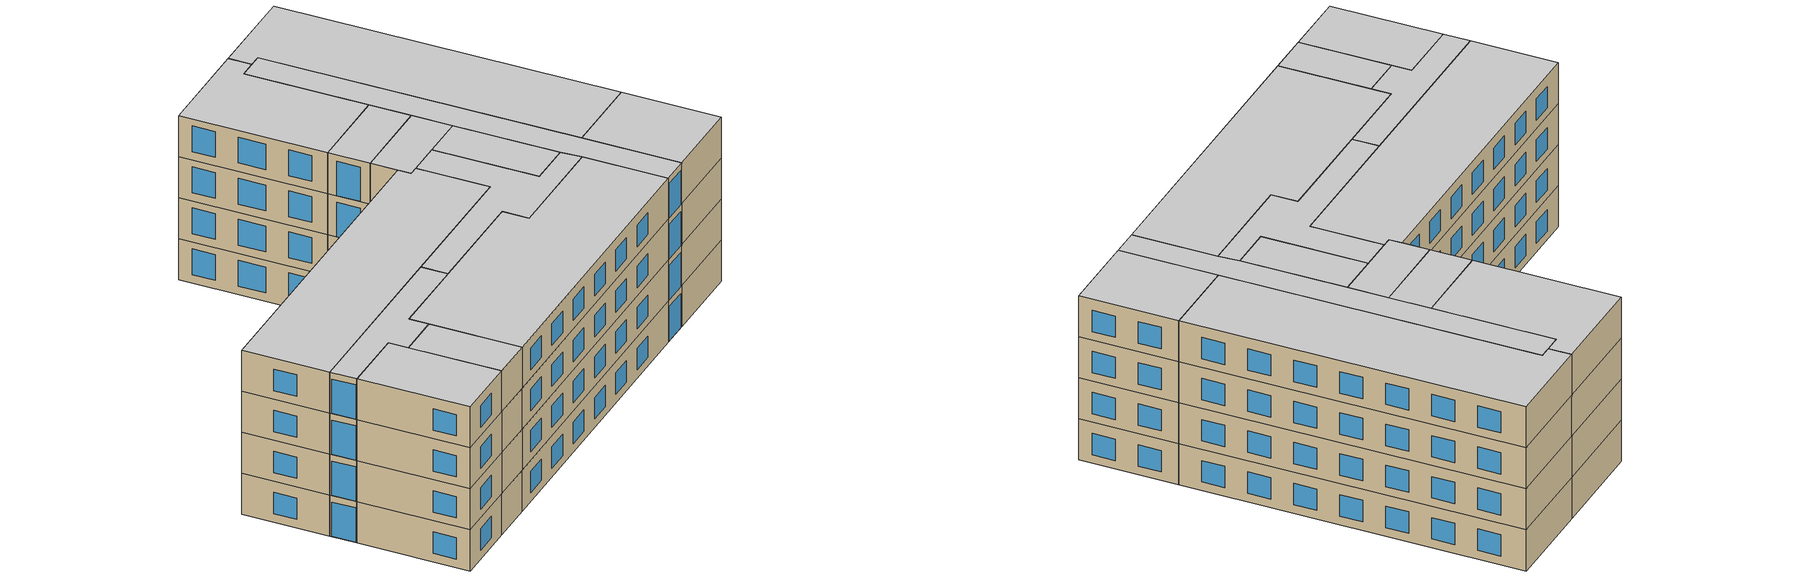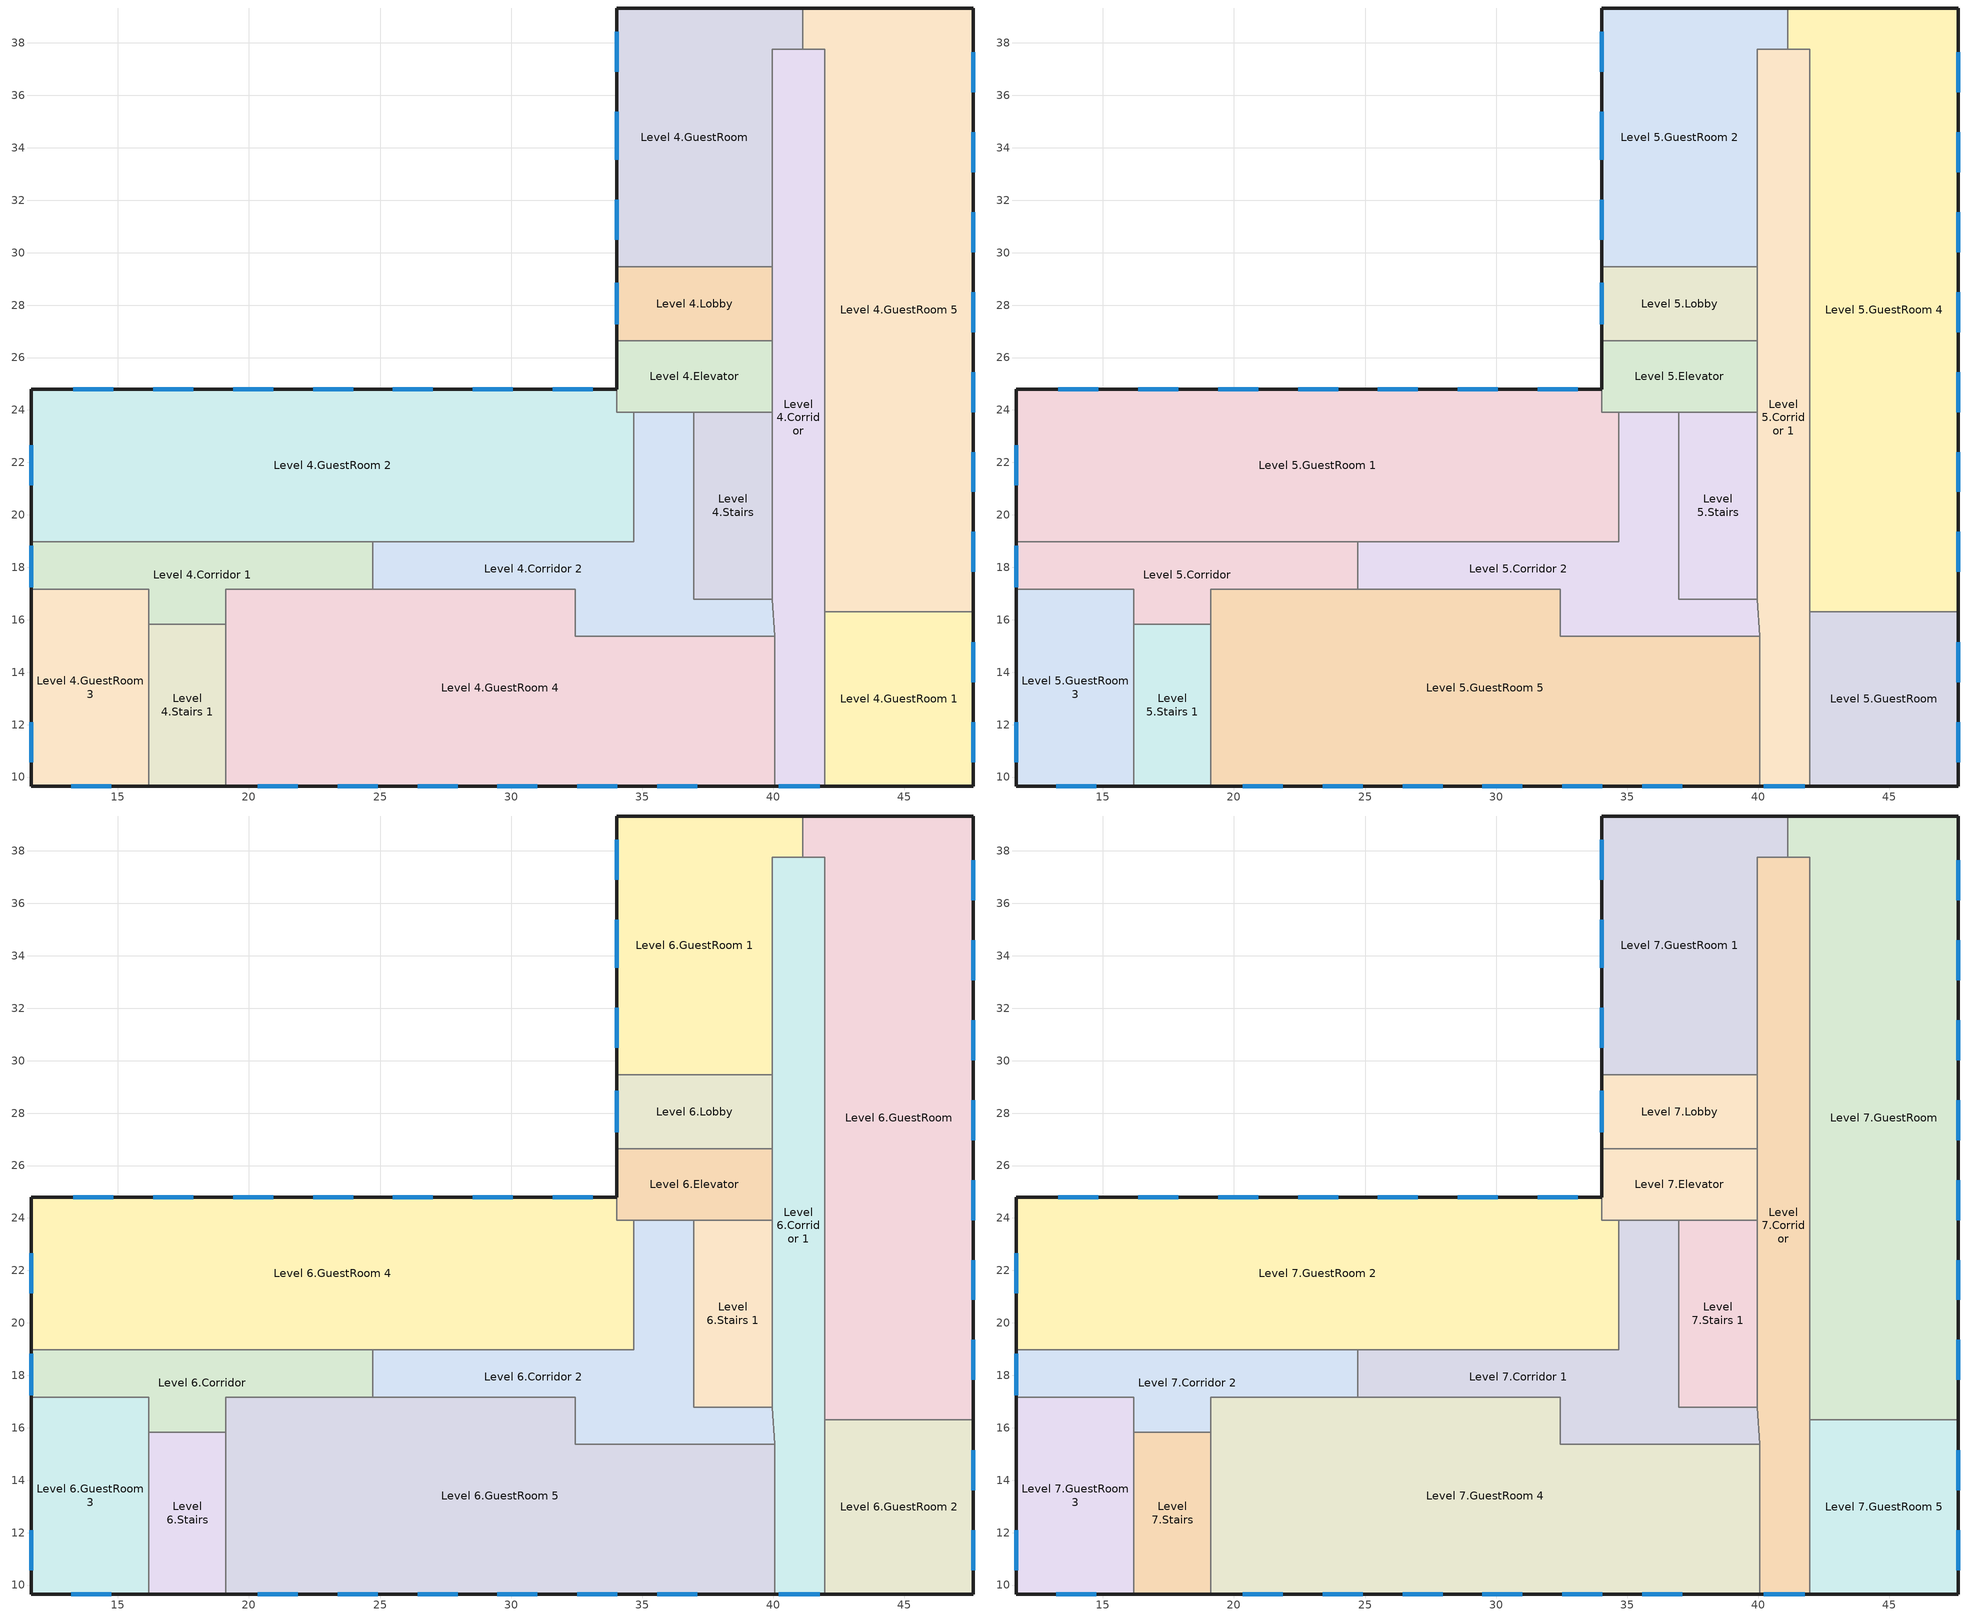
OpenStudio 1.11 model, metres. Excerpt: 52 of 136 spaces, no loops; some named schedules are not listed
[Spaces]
Level 4.Stairs
 floor to Level 3.Stairs 1: 39.95,23.92 39.95,16.79 36.96,16.79 36.96,23.92 z18.06
 wall to Level 4.Corridor 2: 36.96,23.92 36.96,16.79 39.95,16.79 z18.06:20.98
 wall to Level 4.Elevator: 39.95,23.92 36.96,23.92 z18.06:20.98
 wall to Level 4.Corridor: 39.95,16.79 39.95,23.92 z18.06:20.98
Level 4.GuestRoom 5
 floor to Level 3.GuestRoom: 47.62,39.33 47.62,16.3 41.96,16.3 41.96,37.77 41.12,37.77 41.12,39.33 z18.06
 wall outside: 47.62,16.3 47.62,39.33 41.12,39.33 z18.06:20.98
 wall to Level 4.GuestRoom 1: 41.96,16.3 47.62,16.3 z18.06:20.98
 wall to Level 4.Corridor: 41.12,37.77 41.96,37.77 41.96,16.3 z18.06:20.98
 wall to Level 4.GuestRoom: 41.12,39.33 41.12,37.77 z18.06:20.98
 window: 47.62,23.92 47.62,25.45 / 47.62,17.83 47.62,19.35 / 47.62,30.02 47.62,31.54 / 47.62,20.87 47.62,22.4 / 47.62,26.97 47.62,28.49 / 47.62,36.11 47.62,37.64 / 47.62,33.07 47.62,34.59 z18.67:20.19
Level 4.Corridor 1
 floor to Level 3.Corridor: 24.72,18.97 24.72,17.16 19.12,17.16 19.12,15.83 16.19,15.83 16.19,17.16 11.7,17.16 11.7,18.97 z18.06
 wall outside: 11.7,18.97 11.7,17.16 z18.06:20.98
 wall to Level 4.GuestRoom 2: 24.72,18.97 11.7,18.97 z18.06:20.98
 wall to Level 4.Corridor 2: 24.72,17.16 24.72,18.97 z18.06:20.98
 wall to Level 4.GuestRoom 4: 19.12,15.83 19.12,17.16 24.72,17.16 z18.06:20.98
 wall to Level 4.Stairs 1: 16.19,15.83 19.12,15.83 z18.06:20.98
 wall to Level 4.GuestRoom 3: 11.7,17.16 16.19,17.16 16.19,15.83 z18.06:20.98
 window: 11.7,18.82 11.7,17.24 z18.08:20.52
Level 4.Corridor 2
 floor to Level 3.Corridor 2: 36.96,23.92 36.96,16.79 39.95,16.79 40.05,15.37 32.44,15.37 32.44,17.16 24.72,17.16 24.72,18.97 34.67,18.97 34.67,23.92 z18.06
 wall to Level 4.Corridor: 40.05,15.37 39.95,16.79 z18.06:20.98
 wall to Level 4.GuestRoom 4: 24.72,17.16 32.44,17.16 32.44,15.37 40.05,15.37 z18.06:20.98
 wall to Level 4.GuestRoom 2: 34.67,23.92 34.67,18.97 24.72,18.97 z18.06:20.98
 wall to Level 4.Elevator: 36.96,23.92 34.67,23.92 z18.06:20.98
Level 4.GuestRoom 4
 floor to Level 3.GuestRoom 4: 32.44,17.16 32.44,15.37 40.05,15.37 40.05,9.66 19.12,9.66 19.12,17.16 z18.06
 wall outside: 19.12,9.66 40.05,9.66 z18.06:20.98
 wall to Level 4.Stairs 1: 19.12,15.83 19.12,9.66 z18.06:20.98
 wall to Level 4.Corridor: 40.05,9.66 40.05,15.37 z18.06:20.98
 window: 29.48,9.66 31,9.66 / 32.53,9.66 34.05,9.66 / 26.43,9.66 27.96,9.66 / 23.38,9.66 24.91,9.66 / 35.58,9.66 37.1,9.66 / 20.34,9.66 21.86,9.66 z18.67:20.19
Level 4.Corridor
 floor to Level 3.Corridor 1: 41.96,37.77 41.96,9.66 40.05,9.66 40.05,15.37 39.95,16.79 39.95,37.77 z18.06
 wall outside: 40.05,9.66 41.96,9.66 z18.06:20.98
 wall to Level 4.Elevator: 39.95,26.64 39.95,23.92 z18.06:20.98
 wall to Level 4.Lobby: 39.95,29.46 39.95,26.64 z18.06:20.98
 wall to Level 4.GuestRoom: 41.12,37.77 39.95,37.77 39.95,29.46 z18.06:20.98
 wall to Level 4.GuestRoom 1: 41.96,9.66 41.96,16.3 z18.06:20.98
 window: 40.2,9.66 41.77,9.66 z18.08:20.52
Level 4.GuestRoom 1
 floor to Level 3.GuestRoom 2: 47.62,16.3 47.62,9.66 41.96,9.66 41.96,16.3 z18.06
 wall outside: 41.96,9.66 47.62,9.66 47.62,16.3 z18.06:20.98
 window: 47.62,10.57 47.62,12.1 / 47.62,13.62 47.62,15.15 z18.67:20.19
Level 4.GuestRoom 2
 floor to Level 3.GuestRoom 3: 34.03,24.79 34.03,23.92 34.67,23.92 34.67,18.97 11.7,18.97 11.7,24.79 z18.06
 wall outside: 34.03,24.79 11.7,24.79 11.7,18.97 z18.06:20.98
 wall to Level 4.Elevator: 34.67,23.92 34.03,23.92 34.03,24.79 z18.06:20.98
 window: 27.02,24.79 25.49,24.79 / 14.83,24.79 13.3,24.79 / 33.11,24.79 31.59,24.79 / 11.7,22.66 11.7,21.14 / 17.87,24.79 16.35,24.79 / 23.97,24.79 22.45,24.79 / 30.07,24.79 28.54,24.79 / 20.92,24.79 19.4,24.79 z18.67:20.19
Level 4.Stairs 1
 floor to Level 3.Stairs: 19.12,15.83 19.12,9.66 16.19,9.66 16.19,15.83 z18.06
 wall outside: 16.19,9.66 19.12,9.66 z18.06:20.98
 wall to Level 4.GuestRoom 3: 16.19,15.83 16.19,9.66 z18.06:20.98
Level 4.Lobby
 floor to Level 3.Lobby: 39.95,29.46 39.95,26.64 34.03,26.64 34.03,29.46 z18.06
 wall outside: 34.03,29.46 34.03,26.64 z18.06:20.98
 wall to Level 4.GuestRoom: 39.95,29.46 34.03,29.46 z18.06:20.98
 wall to Level 4.Elevator: 34.03,26.64 39.95,26.64 z18.06:20.98
 window: 34.03,28.85 34.03,27.28 z18.08:20.52
Level 4.GuestRoom
 floor to Level 3.GuestRoom 5: 41.12,39.33 41.12,37.77 39.95,37.77 39.95,29.46 34.03,29.46 34.03,39.33 z18.06
 wall outside: 41.12,39.33 34.03,39.33 34.03,29.46 z18.06:20.98
 window: 34.03,35.37 34.03,33.54 / 34.03,38.42 34.03,36.89 / 34.03,32.02 34.03,30.49 z18.67:20.49
Level 4.GuestRoom 3
 floor to Level 3.GuestRoom 1: 16.19,17.16 16.19,9.66 11.7,9.66 11.7,17.16 z18.06
 wall outside: 11.7,17.16 11.7,9.66 16.19,9.66 z18.06:20.98
 window: 13.23,9.66 14.75,9.66 / 11.7,12.1 11.7,10.57 z18.67:20.19
Level 4.Elevator
 floor to Level 3.Elevator: 39.95,26.64 39.95,23.92 34.03,23.92 34.03,26.64 z18.06
 wall outside: 34.03,26.64 34.03,24.79 z18.06:20.98
Level 5.GuestRoom 3
 floor to Level 4.GuestRoom 3: 16.19,17.16 16.19,9.66 11.7,9.66 11.7,17.16 z20.98
 wall outside: 11.7,17.16 11.7,9.66 16.19,9.66 z20.98:23.9
 wall to Level 5.Corridor: 16.19,15.83 16.19,17.16 11.7,17.16 z20.98:23.9
 wall to Level 5.Stairs 1: 16.19,9.66 16.19,15.83 z20.98:23.9
 window: 13.23,9.66 14.75,9.66 / 11.7,12.1 11.7,10.57 z21.59:23.11
Level 5.GuestRoom 1
 floor to Level 4.GuestRoom 2: 34.03,24.79 34.03,23.92 34.67,23.92 34.67,18.97 11.7,18.97 11.7,24.79 z20.98
 wall outside: 34.03,24.79 11.7,24.79 11.7,18.97 z20.98:23.9
 wall to Level 5.Corridor 2: 24.72,18.97 34.67,18.97 34.67,23.92 z20.98:23.9
 wall to Level 5.Corridor: 11.7,18.97 24.72,18.97 z20.98:23.9
 wall to Level 5.Elevator: 34.67,23.92 34.03,23.92 34.03,24.79 z20.98:23.9
 window: 27.02,24.79 25.49,24.79 / 14.83,24.79 13.3,24.79 / 33.11,24.79 31.59,24.79 / 11.7,22.66 11.7,21.14 / 17.87,24.79 16.35,24.79 / 23.97,24.79 22.45,24.79 / 30.07,24.79 28.54,24.79 / 20.92,24.79 19.4,24.79 z21.59:23.11
Level 5.Corridor 2
 floor to Level 4.Corridor 2: 36.96,23.92 36.96,16.79 39.95,16.79 40.05,15.37 32.44,15.37 32.44,17.16 24.72,17.16 24.72,18.97 34.67,18.97 34.67,23.92 z20.98
 wall to Level 5.Stairs: 39.95,16.79 36.96,16.79 36.96,23.92 z20.98:23.9
 wall to Level 5.Corridor 1: 40.05,15.37 39.95,16.79 z20.98:23.9
 wall to Level 5.GuestRoom 5: 24.72,17.16 32.44,17.16 32.44,15.37 40.05,15.37 z20.98:23.9
 wall to Level 5.Corridor: 24.72,18.97 24.72,17.16 z20.98:23.9
 wall to Level 5.Elevator: 36.96,23.92 34.67,23.92 z20.98:23.9
Level 5.GuestRoom 4
 floor to Level 4.GuestRoom 5: 47.62,39.33 47.62,16.3 41.96,16.3 41.96,37.77 41.12,37.77 41.12,39.33 z20.98
 wall outside: 47.62,16.3 47.62,39.33 41.12,39.33 z20.98:23.9
 wall to Level 5.GuestRoom: 41.96,16.3 47.62,16.3 z20.98:23.9
 wall to Level 5.Corridor 1: 41.12,37.77 41.96,37.77 41.96,16.3 z20.98:23.9
 wall to Level 5.GuestRoom 2: 41.12,39.33 41.12,37.77 z20.98:23.9
 window: 47.62,23.92 47.62,25.45 / 47.62,17.83 47.62,19.35 / 47.62,30.02 47.62,31.54 / 47.62,20.87 47.62,22.4 / 47.62,26.97 47.62,28.49 / 47.62,36.11 47.62,37.64 / 47.62,33.07 47.62,34.59 z21.59:23.11
Level 5.Stairs 1
 floor to Level 4.Stairs 1: 19.12,15.83 19.12,9.66 16.19,9.66 16.19,15.83 z20.98
 wall outside: 16.19,9.66 19.12,9.66 z20.98:23.9
 wall to Level 5.Corridor: 19.12,15.83 16.19,15.83 z20.98:23.9
 wall to Level 5.GuestRoom 5: 19.12,9.66 19.12,15.83 z20.98:23.9
Level 5.Lobby
 floor to Level 4.Lobby: 39.95,29.46 39.95,26.64 34.03,26.64 34.03,29.46 z20.98
 wall outside: 34.03,29.46 34.03,26.64 z20.98:23.9
 wall to Level 5.GuestRoom 2: 39.95,29.46 34.03,29.46 z20.98:23.9
 wall to Level 5.Corridor 1: 39.95,26.64 39.95,29.46 z20.98:23.9
 wall to Level 5.Elevator: 34.03,26.64 39.95,26.64 z20.98:23.9
 window: 34.03,28.85 34.03,27.28 z21:23.44
Level 5.GuestRoom 5
 floor to Level 4.GuestRoom 4: 32.44,17.16 32.44,15.37 40.05,15.37 40.05,9.66 19.12,9.66 19.12,17.16 z20.98
 wall outside: 19.12,9.66 40.05,9.66 z20.98:23.9
 wall to Level 5.Corridor: 24.72,17.16 19.12,17.16 19.12,15.83 z20.98:23.9
 wall to Level 5.Corridor 1: 40.05,9.66 40.05,15.37 z20.98:23.9
 window: 29.48,9.66 31,9.66 / 32.53,9.66 34.05,9.66 / 26.43,9.66 27.96,9.66 / 23.38,9.66 24.91,9.66 / 35.58,9.66 37.1,9.66 / 20.34,9.66 21.86,9.66 z21.59:23.11
Level 5.GuestRoom
 floor to Level 4.GuestRoom 1: 47.62,16.3 47.62,9.66 41.96,9.66 41.96,16.3 z20.98
 wall outside: 41.96,9.66 47.62,9.66 47.62,16.3 z20.98:23.9
 wall to Level 5.Corridor 1: 41.96,16.3 41.96,9.66 z20.98:23.9
 window: 47.62,10.57 47.62,12.1 / 47.62,13.62 47.62,15.15 z21.59:23.11
Level 5.Corridor 1
 floor to Level 4.Corridor: 41.96,37.77 41.96,9.66 40.05,9.66 40.05,15.37 39.95,16.79 39.95,37.77 z20.98
 wall outside: 40.05,9.66 41.96,9.66 z20.98:23.9
 wall to Level 5.Stairs: 39.95,23.92 39.95,16.79 z20.98:23.9
 wall to Level 5.Elevator: 39.95,26.64 39.95,23.92 z20.98:23.9
 wall to Level 5.GuestRoom 2: 41.12,37.77 39.95,37.77 39.95,29.46 z20.98:23.9
 window: 40.2,9.66 41.77,9.66 z21:23.44
Level 5.Elevator
 floor to Level 4.Elevator: 39.95,26.64 39.95,23.92 34.03,23.92 34.03,26.64 z20.98
 wall outside: 34.03,26.64 34.03,24.79 z20.98:23.9
 wall to Level 5.Stairs: 36.96,23.92 39.95,23.92 z20.98:23.9
Level 5.GuestRoom 2
 floor to Level 4.GuestRoom: 41.12,39.33 41.12,37.77 39.95,37.77 39.95,29.46 34.03,29.46 34.03,39.33 z20.98
 wall outside: 41.12,39.33 34.03,39.33 34.03,29.46 z20.98:23.9
 window: 34.03,35.37 34.03,33.54 / 34.03,38.42 34.03,36.89 / 34.03,32.02 34.03,30.49 z21.59:23.41
Level 5.Corridor
 floor to Level 4.Corridor 1: 24.72,18.97 24.72,17.16 19.12,17.16 19.12,15.83 16.19,15.83 16.19,17.16 11.7,17.16 11.7,18.97 z20.98
 wall outside: 11.7,18.97 11.7,17.16 z20.98:23.9
 window: 11.7,18.82 11.7,17.24 z21:23.44
Level 5.Stairs
 floor to Level 4.Stairs: 39.95,23.92 39.95,16.79 36.96,16.79 36.96,23.92 z20.98
Level 6.GuestRoom 1
 floor to Level 5.GuestRoom 2: 41.12,39.33 41.12,37.77 39.95,37.77 39.95,29.46 34.03,29.46 34.03,39.33 z23.9
 wall outside: 41.12,39.33 34.03,39.33 34.03,29.46 z23.9:26.82
 wall to Level 6.GuestRoom: 41.12,37.77 41.12,39.33 z23.9:26.82
 wall to Level 6.Corridor 1: 39.95,29.46 39.95,37.77 41.12,37.77 z23.9:26.82
 wall to Level 6.Lobby: 34.03,29.46 39.95,29.46 z23.9:26.82
 window: 34.03,35.37 34.03,33.54 / 34.03,38.42 34.03,36.89 / 34.03,32.02 34.03,30.49 z24.51:26.33
Level 6.GuestRoom 3
 floor to Level 5.GuestRoom 3: 16.19,17.16 16.19,9.66 11.7,9.66 11.7,17.16 z23.9
 wall outside: 11.7,17.16 11.7,9.66 16.19,9.66 z23.9:26.82
 wall to Level 6.Corridor: 16.19,15.83 16.19,17.16 11.7,17.16 z23.9:26.82
 wall to Level 6.Stairs: 16.19,9.66 16.19,15.83 z23.9:26.82
 window: 13.23,9.66 14.75,9.66 / 11.7,12.1 11.7,10.57 z24.51:26.03
Level 6.Lobby
 floor to Level 5.Lobby: 39.95,29.46 39.95,26.64 34.03,26.64 34.03,29.46 z23.9
 wall outside: 34.03,29.46 34.03,26.64 z23.9:26.82
 wall to Level 6.Corridor 1: 39.95,26.64 39.95,29.46 z23.9:26.82
 wall to Level 6.Elevator: 34.03,26.64 39.95,26.64 z23.9:26.82
 window: 34.03,28.85 34.03,27.28 z23.92:26.36
Level 6.Elevator
 floor to Level 5.Elevator: 39.95,26.64 39.95,23.92 34.03,23.92 34.03,26.64 z23.9
 wall outside: 34.03,26.64 34.03,24.79 z23.9:26.82
 wall to Level 6.Corridor 1: 39.95,23.92 39.95,26.64 z23.9:26.82
 wall to Level 6.Stairs 1: 36.96,23.92 39.95,23.92 z23.9:26.82
 wall to Level 6.Corridor 2: 34.67,23.92 36.96,23.92 z23.9:26.82
 wall to Level 6.GuestRoom 4: 34.03,24.79 34.03,23.92 34.67,23.92 z23.9:26.82
Level 6.GuestRoom 5
 floor to Level 5.GuestRoom 5: 32.44,17.16 32.44,15.37 40.05,15.37 40.05,9.66 19.12,9.66 19.12,17.16 z23.9
 wall outside: 19.12,9.66 40.05,9.66 z23.9:26.82
 wall to Level 6.Stairs: 19.12,15.83 19.12,9.66 z23.9:26.82
 wall to Level 6.Corridor: 24.72,17.16 19.12,17.16 19.12,15.83 z23.9:26.82
 wall to Level 6.Corridor 2: 40.05,15.37 32.44,15.37 32.44,17.16 24.72,17.16 z23.9:26.82
 wall to Level 6.Corridor 1: 40.05,9.66 40.05,15.37 z23.9:26.82
 window: 29.48,9.66 31,9.66 / 32.53,9.66 34.05,9.66 / 26.43,9.66 27.96,9.66 / 23.38,9.66 24.91,9.66 / 35.58,9.66 37.1,9.66 / 20.34,9.66 21.86,9.66 z24.51:26.03
Level 6.Stairs 1
 floor to Level 5.Stairs: 39.95,23.92 39.95,16.79 36.96,16.79 36.96,23.92 z23.9
 wall to Level 6.Corridor 2: 36.96,23.92 36.96,16.79 39.95,16.79 z23.9:26.82
 wall to Level 6.Corridor 1: 39.95,16.79 39.95,23.92 z23.9:26.82
Level 6.Corridor
 floor to Level 5.Corridor: 24.72,18.97 24.72,17.16 19.12,17.16 19.12,15.83 16.19,15.83 16.19,17.16 11.7,17.16 11.7,18.97 z23.9
 wall outside: 11.7,18.97 11.7,17.16 z23.9:26.82
 wall to Level 6.GuestRoom 4: 24.72,18.97 11.7,18.97 z23.9:26.82
 wall to Level 6.Corridor 2: 24.72,17.16 24.72,18.97 z23.9:26.82
 wall to Level 6.Stairs: 16.19,15.83 19.12,15.83 z23.9:26.82
 window: 11.7,18.82 11.7,17.24 z23.92:26.36
Level 6.Corridor 2
 floor to Level 5.Corridor 2: 36.96,23.92 36.96,16.79 39.95,16.79 40.05,15.37 32.44,15.37 32.44,17.16 24.72,17.16 24.72,18.97 34.67,18.97 34.67,23.92 z23.9
 wall to Level 6.Corridor 1: 40.05,15.37 39.95,16.79 z23.9:26.82
 wall to Level 6.GuestRoom 4: 34.67,23.92 34.67,18.97 24.72,18.97 z23.9:26.82
Level 6.GuestRoom
 floor to Level 5.GuestRoom 4: 47.62,39.33 47.62,16.3 41.96,16.3 41.96,37.77 41.12,37.77 41.12,39.33 z23.9
 wall outside: 47.62,16.3 47.62,39.33 41.12,39.33 z23.9:26.82
 wall to Level 6.GuestRoom 2: 41.96,16.3 47.62,16.3 z23.9:26.82
 wall to Level 6.Corridor 1: 41.12,37.77 41.96,37.77 41.96,16.3 z23.9:26.82
 window: 47.62,23.92 47.62,25.45 / 47.62,17.83 47.62,19.35 / 47.62,30.02 47.62,31.54 / 47.62,20.87 47.62,22.4 / 47.62,26.97 47.62,28.49 / 47.62,36.11 47.62,37.64 / 47.62,33.07 47.62,34.59 z24.51:26.03
Level 6.Stairs
 floor to Level 5.Stairs 1: 19.12,15.83 19.12,9.66 16.19,9.66 16.19,15.83 z23.9
 wall outside: 16.19,9.66 19.12,9.66 z23.9:26.82
Level 6.GuestRoom 4
 floor to Level 5.GuestRoom 1: 34.03,24.79 34.03,23.92 34.67,23.92 34.67,18.97 11.7,18.97 11.7,24.79 z23.9
 wall outside: 34.03,24.79 11.7,24.79 11.7,18.97 z23.9:26.82
 window: 27.02,24.79 25.49,24.79 / 14.83,24.79 13.3,24.79 / 33.11,24.79 31.59,24.79 / 11.7,22.66 11.7,21.14 / 17.87,24.79 16.35,24.79 / 23.97,24.79 22.45,24.79 / 30.07,24.79 28.54,24.79 / 20.92,24.79 19.4,24.79 z24.51:26.03
Level 6.Corridor 1
 floor to Level 5.Corridor 1: 41.96,37.77 41.96,9.66 40.05,9.66 40.05,15.37 39.95,16.79 39.95,37.77 z23.9
 wall outside: 40.05,9.66 41.96,9.66 z23.9:26.82
 wall to Level 6.GuestRoom 2: 41.96,9.66 41.96,16.3 z23.9:26.82
 window: 40.2,9.66 41.77,9.66 z23.92:26.36
Level 6.GuestRoom 2
 floor to Level 5.GuestRoom: 47.62,16.3 47.62,9.66 41.96,9.66 41.96,16.3 z23.9
 wall outside: 41.96,9.66 47.62,9.66 47.62,16.3 z23.9:26.82
 window: 47.62,10.57 47.62,12.1 / 47.62,13.62 47.62,15.15 z24.51:26.03
Level 7.Stairs
 floor to Level 6.Stairs: 19.12,15.83 19.12,9.66 16.19,9.66 16.19,15.83 z26.82
 wall outside: 16.19,9.66 19.12,9.66 z26.82:29.74
 wall to Level 7.GuestRoom 3: 16.19,15.83 16.19,9.66 z26.82:29.74
 wall to Level 7.Corridor 2: 19.12,15.83 16.19,15.83 z26.82:29.74
 wall to Level 7.GuestRoom 4: 19.12,9.66 19.12,15.83 z26.82:29.74
 ceiling to Level 8.Stairs: 19.12,9.66 19.12,15.83 16.19,15.83 16.19,9.66 z29.74
Level 7.Corridor 1
 floor to Level 6.Corridor 2: 36.96,23.92 36.96,16.79 39.95,16.79 40.05,15.37 32.44,15.37 32.44,17.16 24.72,17.16 24.72,18.97 34.67,18.97 34.67,23.92 z26.82
 wall to Level 7.Stairs 1: 39.95,16.79 36.96,16.79 36.96,23.92 z26.82:29.74
 wall to Level 7.Corridor: 40.05,15.37 39.95,16.79 z26.82:29.74
 wall to Level 7.GuestRoom 4: 24.72,17.16 32.44,17.16 32.44,15.37 40.05,15.37 z26.82:29.74
 wall to Level 7.Corridor 2: 24.72,18.97 24.72,17.16 z26.82:29.74
 wall to Level 7.GuestRoom 2: 34.67,23.92 34.67,18.97 24.72,18.97 z26.82:29.74
 wall to Level 7.Elevator: 36.96,23.92 34.67,23.92 z26.82:29.74
 ceiling to Level 8.Corridor: 40.05,15.37 39.95,16.79 36.96,16.79 36.96,23.92 34.67,23.92 34.67,18.97 24.72,18.97 24.72,17.16 32.44,17.16 32.44,15.37 z29.74
Level 7.Lobby
 floor to Level 6.Lobby: 39.95,29.46 39.95,26.64 34.03,26.64 34.03,29.46 z26.82
 wall outside: 34.03,29.46 34.03,26.64 z26.82:29.74
 wall to Level 7.GuestRoom 1: 39.95,29.46 34.03,29.46 z26.82:29.74
 wall to Level 7.Corridor: 39.95,26.64 39.95,29.46 z26.82:29.74
 wall to Level 7.Elevator: 34.03,26.64 39.95,26.64 z26.82:29.74
 window: 34.03,28.85 34.03,27.28 z26.84:29.28
 ceiling to Level 8.Lobby: 39.95,26.64 39.95,29.46 34.03,29.46 34.03,26.64 z29.74
Level 7.GuestRoom
 floor to Level 6.GuestRoom: 47.62,39.33 47.62,16.3 41.96,16.3 41.96,37.77 41.12,37.77 41.12,39.33 z26.82
 wall outside: 47.62,16.3 47.62,39.33 41.12,39.33 z26.82:29.74
 wall to Level 7.GuestRoom 5: 41.96,16.3 47.62,16.3 z26.82:29.74
 wall to Level 7.Corridor: 41.12,37.77 41.96,37.77 41.96,16.3 z26.82:29.74
 wall to Level 7.GuestRoom 1: 41.12,39.33 41.12,37.77 z26.82:29.74
 window: 47.62,23.92 47.62,25.45 / 47.62,17.83 47.62,19.35 / 47.62,30.02 47.62,31.54 / 47.62,20.87 47.62,22.4 / 47.62,26.97 47.62,28.49 / 47.62,36.11 47.62,37.64 / 47.62,33.07 47.62,34.59 z27.43:28.95
 ceiling to Level 8.GuestRoom: 47.62,16.3 47.62,39.33 41.12,39.33 41.12,37.77 41.96,37.77 41.96,16.3 z29.74
Level 7.Corridor 2
 floor to Level 6.Corridor: 24.72,18.97 24.72,17.16 19.12,17.16 19.12,15.83 16.19,15.83 16.19,17.16 11.7,17.16 11.7,18.97 z26.82
 wall outside: 11.7,18.97 11.7,17.16 z26.82:29.74
 wall to Level 7.GuestRoom 2: 24.72,18.97 11.7,18.97 z26.82:29.74
 wall to Level 7.GuestRoom 4: 19.12,15.83 19.12,17.16 24.72,17.16 z26.82:29.74
 wall to Level 7.GuestRoom 3: 11.7,17.16 16.19,17.16 16.19,15.83 z26.82:29.74
 window: 11.7,18.82 11.7,17.24 z26.84:29.28
 ceiling to Level 8.Corridor 2: 19.12,15.83 19.12,17.16 24.72,17.16 24.72,18.97 11.7,18.97 11.7,17.16 16.19,17.16 16.19,15.83 z29.74
Level 7.Stairs 1
 floor to Level 6.Stairs 1: 39.95,23.92 39.95,16.79 36.96,16.79 36.96,23.92 z26.82
 wall to Level 7.Elevator: 39.95,23.92 36.96,23.92 z26.82:29.74
 wall to Level 7.Corridor: 39.95,16.79 39.95,23.92 z26.82:29.74
 ceiling to Level 8.Stairs 1: 39.95,16.79 39.95,23.92 36.96,23.92 36.96,16.79 z29.74
Level 7.GuestRoom 3
 floor to Level 6.GuestRoom 3: 16.19,17.16 16.19,9.66 11.7,9.66 11.7,17.16 z26.82
 wall outside: 11.7,17.16 11.7,9.66 16.19,9.66 z26.82:29.74
 window: 13.23,9.66 14.75,9.66 / 11.7,12.1 11.7,10.57 z27.43:28.95
 ceiling to Level 8.GuestRoom 1: 16.19,9.66 16.19,17.16 11.7,17.16 11.7,9.66 z29.74
Level 7.GuestRoom 2
 floor to Level 6.GuestRoom 4: 34.03,24.79 34.03,23.92 34.67,23.92 34.67,18.97 11.7,18.97 11.7,24.79 z26.82
 wall outside: 34.03,24.79 11.7,24.79 11.7,18.97 z26.82:29.74
 wall to Level 7.Elevator: 34.67,23.92 34.03,23.92 34.03,24.79 z26.82:29.74
 window: 27.02,24.79 25.49,24.79 / 14.83,24.79 13.3,24.79 / 33.11,24.79 31.59,24.79 / 11.7,22.66 11.7,21.14 / 17.87,24.79 16.35,24.79 / 23.97,24.79 22.45,24.79 / 30.07,24.79 28.54,24.79 / 20.92,24.79 19.4,24.79 z27.43:28.95
 ceiling to Level 8.GuestRoom 4: 34.67,18.97 34.67,23.92 34.03,23.92 34.03,24.79 11.7,24.79 11.7,18.97 z29.74
Level 7.GuestRoom 5
 floor to Level 6.GuestRoom 2: 47.62,16.3 47.62,9.66 41.96,9.66 41.96,16.3 z26.82
 wall outside: 41.96,9.66 47.62,9.66 47.62,16.3 z26.82:29.74
 wall to Level 7.Corridor: 41.96,16.3 41.96,9.66 z26.82:29.74
 window: 47.62,10.57 47.62,12.1 / 47.62,13.62 47.62,15.15 z27.43:28.95
 ceiling to Level 8.GuestRoom 5: 47.62,9.66 47.62,16.3 41.96,16.3 41.96,9.66 z29.74
Level 7.GuestRoom 4
 floor to Level 6.GuestRoom 5: 32.44,17.16 32.44,15.37 40.05,15.37 40.05,9.66 19.12,9.66 19.12,17.16 z26.82
 wall outside: 19.12,9.66 40.05,9.66 z26.82:29.74
 wall to Level 7.Corridor: 40.05,9.66 40.05,15.37 z26.82:29.74
 window: 29.48,9.66 31,9.66 / 32.53,9.66 34.05,9.66 / 26.43,9.66 27.96,9.66 / 23.38,9.66 24.91,9.66 / 35.58,9.66 37.1,9.66 / 20.34,9.66 21.86,9.66 z27.43:28.95
 ceiling to Level 8.GuestRoom 3: 40.05,9.66 40.05,15.37 32.44,15.37 32.44,17.16 19.12,17.16 19.12,9.66 z29.74
Level 7.Corridor
 floor to Level 6.Corridor 1: 41.96,37.77 41.96,9.66 40.05,9.66 40.05,15.37 39.95,16.79 39.95,37.77 z26.82
 wall outside: 40.05,9.66 41.96,9.66 z26.82:29.74
 wall to Level 7.Elevator: 39.95,26.64 39.95,23.92 z26.82:29.74
 wall to Level 7.GuestRoom 1: 41.12,37.77 39.95,37.77 39.95,29.46 z26.82:29.74
 window: 40.2,9.66 41.77,9.66 z26.84:29.28
 ceiling to Level 8.Corridor 1: 41.96,9.66 41.96,37.77 39.95,37.77 39.95,16.79 40.05,15.37 40.05,9.66 z29.74
Level 7.GuestRoom 1
 floor to Level 6.GuestRoom 1: 41.12,39.33 41.12,37.77 39.95,37.77 39.95,29.46 34.03,29.46 34.03,39.33 z26.82
 wall outside: 41.12,39.33 34.03,39.33 34.03,29.46 z26.82:29.74
 window: 34.03,35.37 34.03,33.54 / 34.03,38.42 34.03,36.89 / 34.03,32.02 34.03,30.49 z27.43:29.25
 ceiling to Level 8.GuestRoom 2: 34.03,29.46 39.95,29.46 39.95,37.77 41.12,37.77 41.12,39.33 34.03,39.33 z29.74
Level 7.Elevator
 floor to Level 6.Elevator: 39.95,26.64 39.95,23.92 34.03,23.92 34.03,26.64 z26.82
 wall outside: 34.03,26.64 34.03,24.79 z26.82:29.74
 ceiling to Level 8.Elevator: 39.95,23.92 39.95,26.64 34.03,26.64 34.03,23.92 z29.74
[Building]
Building 1: Space Type=GuestRoom; Default Construction Set=90.1-2007 CZ5; Default Schedule Set=90.1-2007 - LrgHotel - GuestRoom Schedule Set
[ClimateZones]
Climate Zone Institution Name 1=ASHRAE; Climate Zone Document Name 1=ANSI/ASHRAE Standard 169; Climate Zone Document Year 1=2006; Climate Zone Institution Name 2=CEC; Climate Zone Document Name 2=California Climate Zone Descriptions; Climate Zone Document Year 2=1995
[Site]
Denver Intl Ap: Latitude {deg}=39.83; Longitude {deg}=-104.65; Time Zone {hr}=-7; Elevation {m}=1650
[SizingPeriod:DesignDay] Barometric Pressure {Pa}=83011; Sky Clearness=0; Rain Indicator=0; Snow Indicator=0; Day of Month=21; Daylight Saving Time Indicator=0; Dry-Bulb Temperature Range Modifier Type=DefaultMultipliers
Name | Maximum Dry-Bulb Temperature {C} | Daily Dry-Bulb Temperature Range {deltaC} | Humidity Indicating Conditions at Maximum Dry-Bulb | Wind Speed {m/s} | Wind Direction {deg} | Month | Day Type | Humidity Indicating Type | Solar Model Indicator | ASHRAE Taub | ASHRAE Taud
Denver Intl Ap Ann Clg .4% Condns WB=>MDB | 27.3 | 15.2 | 18.3 | 4.2 | 80 | 7 | SummerDesignDay | Wetbulb | ASHRAETau | 0.424 | 2.012
Denver Intl Ap Ann Htg 99.6% Condns DB | -17.4 | 0 | -17.4 | 3.3 | 160 | 12 | WinterDesignDay | Wetbulb | ASHRAEClearSky
Denver Intl Ap Ann Htg Wind 99.6% Condns WS=>MCDB | 1.8 | 0 | 1.8 | 14.1 | 160 | 12 | WinterDesignDay | Wetbulb | ASHRAEClearSky
Denver Intl Ap Ann Hum_n 99.6% Condns DP=>MCDB | -11.7 | 0 | -21.5 | 3.3 | 160 | 12 | WinterDesignDay | Dewpoint | ASHRAEClearSky
[Construction]
ExtSlabCarpet 4in ClimateZone 1-8: MAT-CC05 4 HW CONCRETE, CP02 CARPET PAD
Exterior Door: F08 Metal surface, I01 25mm insulation board
Interior Ceiling: M11 100mm lightweight concrete, F05 Ceiling air space resistance, F16 Acoustic tile
Interior Door; Interior Partition: G05 25mm wood
Interior Floor: F16 Acoustic tile, F05 Ceiling air space resistance, M11 100mm lightweight concrete
Interior Wall: G01a 19mm gypsum board, F04 Wall air space resistance, G01a 19mm gypsum board
Interior Window; Interior Window 1; Interior Window 2: Clear 3mm
90.1-2007 Nonres 5B Ext Wall Steel-Framed: MAT-SHEATH 1, Wall Insulation [10], 1/2IN Gypsum 1
90.1-2007 Nonres 5B Roof IEAD: Roof Membrane 1, Roof Insulation [14], Metal Decking 1
90.1-2007 Nonres 5B Skylight without Curb: Theoretical Glass [146]
90.1-2007 Nonres 5B Window Nonmetal framing all other: SB60 in vinyl
[Material] Thermal Absorptance=0.9
Name | Roughness | Thickness {m} | Conductivity {W/m-K} | Density {kg/m3} | Specific Heat {J/kg-K} | Solar Absorptance | Visible Absorptance
MAT-CC05 4 HW CONCRETE | Rough | 0.1016 | 1.311 | 2240 | 836.8 | 0.7 | 0.7
F08 Metal surface | Smooth | 0.0008 | 45.28 | 7824 | 500 | 0.7 | 0.7
I01 25mm insulation board | MediumRough | 0.0254 | 0.03 | 43 | 1210 | 0.7 | 0.7
M11 100mm lightweight concrete | MediumRough | 0.1016 | 0.53 | 1280 | 840 | 0.7 | 0.7
F16 Acoustic tile | MediumSmooth | 0.0191 | 0.06 | 368 | 590 | 0.7 | 0.7
G05 25mm wood | MediumSmooth | 0.0254 | 0.15 | 608 | 1630 | 0.7 | 0.7
G01a 19mm gypsum board | MediumSmooth | 0.019 | 0.16 | 800 | 1090 | 0.7 | 0.7
1/2IN Gypsum 1 | Smooth | 0.01271 | 0.16 | 784.9 | 830 | 0.92 | 0.92
Wall Insulation [10] | MediumRough | 0.0971136 | 0.045 | 265 | 836.8 | 0.7 | 0.7
Roof Insulation [14] | MediumRough | 0.167335 | 0.049 | 265 | 836.8 | 0.7 | 0.7
Roof Membrane 1 | VeryRough | 0.0095 | 0.16 | 1121.29 | 1460 | 0.7 | 0.7
Metal Decking 1 | MediumSmooth | 0.001524 | 45.006 | 7680 | 418.4 | 0.7 | 0.3
[Material:NoMass] Thermal Absorptance=0.9; Solar Absorptance=0.7
Name | Roughness | Thermal Resistance {m2-K/W} | Visible Absorptance
CP02 CARPET PAD | Smooth | 0.1 | 0.8
MAT-SHEATH 1 | Rough | 0.36256 | 0.7
[Material:AirGap]
Name | Thermal Resistance {m2-K/W}
F05 Ceiling air space resistance | 0.18
F04 Wall air space resistance | 0.15
[WindowMaterial:Glazing] Optical Data Type=SpectralAverage; Thickness {m}=0.003; Infrared Transmittance at Normal Incidence=0
Name | Solar Transmittance at Normal Incidence | Front Side Solar Reflectance at Normal Incidence | Back Side Solar Reflectance at Normal Incidence | Visible Transmittance at Normal Incidence | Front Side Visible Reflectance at Normal Incidence | Back Side Visible Reflectance at Normal Incidence | Front Side Infrared Hemispherical Emissivity | Back Side Infrared Hemispherical Emissivity | Conductivity {W/m-K} | Dirt Correction Factor for Solar and Visible Transmittance | Solar Diffusing
Clear 3mm | 0.837 | 0.075 | 0 | 0.898 | 0.081 | 0 | 0.84 | 0.84 | 0.9 | 1 | Yes
Theoretical Glass [146] | 0.481761 | 0.468239 | 0.468239 | 0.621562 | 0.328438 | 0.328438 | 0.9 | 0.9 | 0.03026
[DefaultConstructionSet]
90.1-2007 CZ5: Default Exterior Surface Constructions=Default Surface Constructions 1; Default Interior Surface Constructions=Default Surface Constructions 2; Default Ground Contact Surface Constructions=Default Surface Constructions 3; Default Exterior SubSurface Constructions=Default Sub Surface Constructions 1; Default Interior SubSurface Constructions=Default Sub Surface Constructions 2; Interior Partition Construction=Interior Partition
[DefaultSurfaceConstructions]
Name | Floor Construction | Wall Construction | Roof Ceiling Construction
Default Surface Constructions 1 | ExtSlabCarpet 4in ClimateZone 1-8 | 90.1-2007 Nonres 5B Ext Wall Steel-Framed | 90.1-2007 Nonres 5B Roof IEAD
Default Surface Constructions 2 | Interior Floor | Interior Wall | Interior Ceiling
Default Surface Constructions 3 | ExtSlabCarpet 4in ClimateZone 1-8 | ExtSlabCarpet 4in ClimateZone 1-8 | ExtSlabCarpet 4in ClimateZone 1-8
[DefaultSubSurfaceConstructions]
Name | Fixed Window Construction | Operable Window Construction | Door Construction | Skylight Construction | Tubular Daylight Dome Construction | Tubular Daylight Diffuser Construction
Default Sub Surface Constructions 1 | 90.1-2007 Nonres 5B Window Nonmetal framing all other | 90.1-2007 Nonres 5B Window Nonmetal framing all other | Exterior Door | 90.1-2007 Nonres 5B Skylight without Curb | Interior Window 2 | Interior Window 1
Default Sub Surface Constructions 2 | Interior Window | Interior Window | Interior Door
[WindowMaterial:SimpleGlazingSystem]
SB60 in vinyl: U-Factor {W/m2-K}=1.77162; Solar Heat Gain Coefficient=0.336; Visible Transmittance=0.598
[SpaceType] Standards Building Type=LargeHotel
Name | Default Schedule Set | Design Specification Outdoor Air Object | Standards Space Type
Corridor; Stairs | 90.1-2007 - LrgHotel - Corridor Schedule Set | 90.1-2007 - LrgHotel - Corridor Ventilation | Corridor
GuestRoom | 90.1-2007 - LrgHotel - GuestRoom Schedule Set | 90.1-2007 - LrgHotel - GuestRoom Ventilation | GuestRoom
Lobby | 90.1-2007 - LrgHotel - Lobby Schedule Set | 90.1-2007 - LrgHotel - Lobby Ventilation | Lobby
Elevator |  |  | Corridor
[DefaultScheduleSet] People Activity Level Schedule=LargeHotel Activity; Lighting Schedule=LargeHotel Bldg Light; Infiltration Schedule=LargeHotel Infil Quarter On
Name | Number of People Schedule | Electric Equipment Schedule
90.1-2007 - LrgHotel - Corridor Schedule Set | LargeHotel Bldg Occ
90.1-2007 - LrgHotel - GuestRoom Schedule Set | LargeHotel GuestRoom Occ | LargeHotel GuestRoom Equip
90.1-2007 - LrgHotel - Lobby Schedule Set | LargeHotel Bldg Occ | LargeHotel Bldg Equip
[Lights:Definition] Design Level Calculation Method=Watts/Area
Name | Watts per Space Floor Area {W/m2}
90.1-2007 - LrgHotel - Corridor Lights Definition | 19.5903
90.1-2007 - LrgHotel - GuestRoom Lights Definition | 11.625
90.1-2007 - LrgHotel - Lobby Lights Definition | 8.18057
[Lights]
Name | Lights Definition | Space or SpaceType
90.1-2007 - LrgHotel - Corridor Lights | 90.1-2007 - LrgHotel - Corridor Lights Definition | Corridor
90.1-2007 - LrgHotel - GuestRoom Lights | 90.1-2007 - LrgHotel - GuestRoom Lights Definition | GuestRoom
90.1-2007 - LrgHotel - Lobby Lights | 90.1-2007 - LrgHotel - Lobby Lights Definition | Lobby
90.1-2007 - LrgHotel - Corridor Lights 1 | 90.1-2007 - LrgHotel - Corridor Lights Definition | Stairs
[DesignSpecification:OutdoorAir] Outdoor Air Method=Sum; Outdoor Air Flow per Floor Area {m3/s-m2}=0.0003048
Name | Outdoor Air Flow per Person {m3/s-person}
90.1-2007 - LrgHotel - Corridor Ventilation
90.1-2007 - LrgHotel - GuestRoom Ventilation | 0.00235974
90.1-2007 - LrgHotel - Lobby Ventilation | 0.00353961
[People:Definition] Number of People Calculation Method=People/Area; Fraction Radiant=0.3
Name | People per Space Floor Area {person/m2}
90.1-2007 - LrgHotel - Corridor People Definition | 0.0107639
90.1-2007 - LrgHotel - GuestRoom People Definition | 0.0384272
90.1-2007 - LrgHotel - Lobby People Definition | 0.322917
[People]
Name | People Definition | Space or SpaceType
90.1-2007 - LrgHotel - Corridor People | 90.1-2007 - LrgHotel - Corridor People Definition | Corridor
90.1-2007 - LrgHotel - GuestRoom People | 90.1-2007 - LrgHotel - GuestRoom People Definition | GuestRoom
90.1-2007 - LrgHotel - Lobby People | 90.1-2007 - LrgHotel - Lobby People Definition | Lobby
90.1-2007 - LrgHotel - Corridor People 1 | 90.1-2007 - LrgHotel - Corridor People Definition | Stairs
[SpaceInfiltration:DesignFlowRate] Design Flow Rate Calculation Method=Flow/ExteriorArea; Flow per Exterior Surface Area {m3/s-m2}=0.000226568
Name | Space or SpaceType
90.1-2007 - LrgHotel - Corridor Infiltration | Corridor
90.1-2007 - LrgHotel - GuestRoom Infiltration | GuestRoom
90.1-2007 - LrgHotel - Lobby Infiltration | Lobby
90.1-2007 - LrgHotel - Corridor Infiltration 1 | Stairs
[ElectricEquipment:Definition] Design Level Calculation Method=Watts/Area
Name | Watts per Space Floor Area {W/m2}
90.1-2007 - LrgHotel - GuestRoom Electric Equipment Definition | 5.48959
90.1-2007 - LrgHotel - Lobby Electric Equipment Definition | 4.09029
Elevator Load | 37.2431
[ElectricEquipment]
Name | Electric Equipment Definition | Space or SpaceType | Schedule
90.1-2007 - LrgHotel - GuestRoom Electric Equipment | 90.1-2007 - LrgHotel - GuestRoom Electric Equipment Definition | GuestRoom
90.1-2007 - LrgHotel - Lobby Electric Equipment | 90.1-2007 - LrgHotel - Lobby Electric Equipment Definition | Lobby
Electric Equipment 1 | Elevator Load | Elevator | Elevator Residential Sch
[ThermostatSetpoint:DualSetpoint]
Name | Heating Setpoint Temperature Schedule | Cooling Setpoint Temperature Schedule
Level 5.Lobby Zone Thermostat; Level 4.Lobby Zone Thermostat; Level 7.Lobby Zone Thermostat; Level 6.Lobby Zone Thermostat | LargeHotel HtgSetp | LargeHotel ClgSetp
Level 4.Corridor Zone Thermostat; Level 7.Corridor Zone Thermostat; Level 5.Corridor Zone Thermostat; Level 7.Corridor 1 Zone Thermostat; Level 6.Corridor Zone Thermostat; Level 5.Corridor 1 Zone Thermostat; Level 7.Corridor 2 Zone Thermostat; Level 6.Corridor 1 Zone Thermostat; Level 6.Corridor 2 Zone Thermostat; Level 5.Corridor 2 Zone Thermostat; Level 4.Corridor 1 Zone Thermostat; Level 4.Corridor 2 Zone Thermostat | LargeHotel Corridor HtgSetp | LargeHotel Corridor ClgSetp
Level 6.GuestRoom Zone Thermostat; Level 4.GuestRoom Zone Thermostat; Level 6.GuestRoom 1 Zone Thermostat; Level 5.GuestRoom Zone Thermostat; Level 5.GuestRoom 1 Zone Thermostat; Level 7.GuestRoom Zone Thermostat; Level 4.GuestRoom 1 Zone Thermostat; Level 5.GuestRoom 2 Zone Thermostat; Level 4.GuestRoom 2 Zone Thermostat; Level 5.GuestRoom 3 Zone Thermostat; Level 7.GuestRoom 1 Zone Thermostat; Level 5.GuestRoom 4 Zone Thermostat; Level 6.GuestRoom 2 Zone Thermostat; Level 7.GuestRoom 2 Zone Thermostat; Level 6.GuestRoom 3 Zone Thermostat; Level 7.GuestRoom 3 Zone Thermostat; Level 4.GuestRoom 3 Zone Thermostat; Level 7.GuestRoom 4 Zone Thermostat; Level 4.GuestRoom 4 Zone Thermostat; Level 6.GuestRoom 4 Zone Thermostat; Level 7.GuestRoom 5 Zone Thermostat; Level 6.GuestRoom 5 Zone Thermostat; Level 5.GuestRoom 5 Zone Thermostat; Level 4.GuestRoom 5 Zone Thermostat | LargeHotel GuestRoom HtgSetp | LargeHotel GuestRoom ClgSetp
Level 6.Stairs Zone Thermostat; Level 4.Stairs Zone Thermostat; Level 5.Stairs Zone Thermostat; Level 4.Stairs 1 Zone Thermostat; Level 7.Stairs Zone Thermostat; Level 6.Stairs 1 Zone Thermostat; Level 7.Stairs 1 Zone Thermostat; Level 5.Stairs 1 Zone Thermostat | Unit Heater Htg Sch | Unit Heater Clg Sch
[Space]
Name | Space Type | Building Story | Thermal Zone
Level 4.Stairs | Stairs | Level 4 | Level 4.Stairs Zone
Level 4.GuestRoom 5 |  | Level 4 | Level 4.GuestRoom 5 Zone
Level 4.Corridor 1 | Corridor | Level 4 | Level 4.Corridor 1 Zone
Level 4.Corridor 2 | Corridor | Level 4 | Level 4.Corridor 2 Zone
Level 4.GuestRoom 4 |  | Level 4 | Level 4.GuestRoom 4 Zone
Level 4.Corridor | Corridor | Level 4 | Level 4.Corridor Zone
Level 4.GuestRoom 1 |  | Level 4 | Level 4.GuestRoom 1 Zone
Level 4.GuestRoom 2 |  | Level 4 | Level 4.GuestRoom 2 Zone
Level 4.Stairs 1 | Stairs | Level 4 | Level 4.Stairs 1 Zone
Level 4.Lobby | Lobby | Level 4 | Level 4.Lobby Zone
Level 4.GuestRoom |  | Level 4 | Level 4.GuestRoom Zone
Level 4.GuestRoom 3 |  | Level 4 | Level 4.GuestRoom 3 Zone
Level 4.Elevator | Elevator | Level 4 | Level 4.Elevator Zone
Level 6.GuestRoom 1 |  | Level 6 | Level 6.GuestRoom 1 Zone
Level 5.GuestRoom 3 |  | Level 5 | Level 5.GuestRoom 3 Zone
Level 5.GuestRoom 1 |  | Level 5 | Level 5.GuestRoom 1 Zone
Level 6.GuestRoom 3 |  | Level 6 | Level 6.GuestRoom 3 Zone
Level 5.Corridor 2 | Corridor | Level 5 | Level 5.Corridor 2 Zone
Level 5.GuestRoom 4 |  | Level 5 | Level 5.GuestRoom 4 Zone
Level 5.Stairs 1 | Stairs | Level 5 | Level 5.Stairs 1 Zone
Level 5.Lobby | Lobby | Level 5 | Level 5.Lobby Zone
Level 6.Lobby | Lobby | Level 6 | Level 6.Lobby Zone
Level 6.Elevator | Elevator | Level 6 | Level 6.Elevator Zone
Level 5.GuestRoom 5 |  | Level 5 | Level 5.GuestRoom 5 Zone
Level 5.GuestRoom |  | Level 5 | Level 5.GuestRoom Zone
Level 6.GuestRoom 5 |  | Level 6 | Level 6.GuestRoom 5 Zone
Level 5.Corridor 1 | Corridor | Level 5 | Level 5.Corridor 1 Zone
Level 5.Elevator | Elevator | Level 5 | Level 5.Elevator Zone
Level 6.Stairs 1 | Stairs | Level 6 | Level 6.Stairs 1 Zone
Level 5.GuestRoom 2 |  | Level 5 | Level 5.GuestRoom 2 Zone
Level 6.Corridor | Corridor | Level 6 | Level 6.Corridor Zone
Level 5.Corridor | Corridor | Level 5 | Level 5.Corridor Zone
Level 6.Corridor 2 | Corridor | Level 6 | Level 6.Corridor 2 Zone
Level 6.GuestRoom |  | Level 6 | Level 6.GuestRoom Zone
Level 6.Stairs | Stairs | Level 6 | Level 6.Stairs Zone
Level 6.GuestRoom 4 |  | Level 6 | Level 6.GuestRoom 4 Zone
Level 6.Corridor 1 | Corridor | Level 6 | Level 6.Corridor 1 Zone
Level 5.Stairs | Stairs | Level 5 | Level 5.Stairs Zone
Level 6.GuestRoom 2 |  | Level 6 | Level 6.GuestRoom 2 Zone
Level 7.Stairs | Stairs | Level 7 | Level 7.Stairs Zone
Level 7.Corridor 1 | Corridor | Level 7 | Level 7.Corridor 1 Zone
Level 7.Lobby | Lobby | Level 7 | Level 7.Lobby Zone
Level 7.GuestRoom |  | Level 7 | Level 7.GuestRoom Zone
Level 7.Corridor 2 | Corridor | Level 7 | Level 7.Corridor 2 Zone
Level 7.Stairs 1 | Stairs | Level 7 | Level 7.Stairs 1 Zone
Level 7.GuestRoom 3 |  | Level 7 | Level 7.GuestRoom 3 Zone
Level 7.GuestRoom 2 |  | Level 7 | Level 7.GuestRoom 2 Zone
Level 7.GuestRoom 5 |  | Level 7 | Level 7.GuestRoom 5 Zone
Level 7.GuestRoom 4 |  | Level 7 | Level 7.GuestRoom 4 Zone
Level 7.Corridor | Corridor | Level 7 | Level 7.Corridor Zone
Level 7.GuestRoom 1 |  | Level 7 | Level 7.GuestRoom 1 Zone
Level 7.Elevator | Elevator | Level 7 | Level 7.Elevator Zone
[BuildingStory]
Level 4; Level 5; Level 6; Level 7
[ThermalZone] Use Ideal Air Loads=No
Name | Thermostat
Level 6.GuestRoom Zone | Level 6.GuestRoom Zone Thermostat
Level 5.Lobby Zone | Level 5.Lobby Zone Thermostat
Level 4.GuestRoom Zone | Level 4.GuestRoom Zone Thermostat
Level 6.GuestRoom 1 Zone | Level 6.GuestRoom 1 Zone Thermostat
Level 5.Elevator Zone; Level 7.Elevator Zone; Level 6.Elevator Zone; Level 4.Elevator Zone
Level 4.Corridor Zone | Level 4.Corridor Zone Thermostat
Level 7.Corridor Zone | Level 7.Corridor Zone Thermostat
Level 6.Stairs Zone | Level 6.Stairs Zone Thermostat
Level 5.GuestRoom Zone | Level 5.GuestRoom Zone Thermostat
Level 5.Corridor Zone | Level 5.Corridor Zone Thermostat
Level 5.GuestRoom 1 Zone | Level 5.GuestRoom 1 Zone Thermostat
Level 7.Corridor 1 Zone | Level 7.Corridor 1 Zone Thermostat
Level 7.GuestRoom Zone | Level 7.GuestRoom Zone Thermostat
Level 4.GuestRoom 1 Zone | Level 4.GuestRoom 1 Zone Thermostat
Level 5.GuestRoom 2 Zone | Level 5.GuestRoom 2 Zone Thermostat
Level 4.GuestRoom 2 Zone | Level 4.GuestRoom 2 Zone Thermostat
Level 6.Corridor Zone | Level 6.Corridor Zone Thermostat
Level 4.Stairs Zone | Level 4.Stairs Zone Thermostat
Level 5.GuestRoom 3 Zone | Level 5.GuestRoom 3 Zone Thermostat
Level 7.GuestRoom 1 Zone | Level 7.GuestRoom 1 Zone Thermostat
Level 5.Corridor 1 Zone | Level 5.Corridor 1 Zone Thermostat
Level 7.Corridor 2 Zone | Level 7.Corridor 2 Zone Thermostat
Level 5.GuestRoom 4 Zone | Level 5.GuestRoom 4 Zone Thermostat
Level 5.Stairs Zone | Level 5.Stairs Zone Thermostat
Level 6.GuestRoom 2 Zone | Level 6.GuestRoom 2 Zone Thermostat
Level 4.Stairs 1 Zone | Level 4.Stairs 1 Zone Thermostat
Level 6.Corridor 1 Zone | Level 6.Corridor 1 Zone Thermostat
Level 7.GuestRoom 2 Zone | Level 7.GuestRoom 2 Zone Thermostat
Level 6.Corridor 2 Zone | Level 6.Corridor 2 Zone Thermostat
Level 4.Lobby Zone | Level 4.Lobby Zone Thermostat
Level 6.GuestRoom 3 Zone | Level 6.GuestRoom 3 Zone Thermostat
Level 5.Corridor 2 Zone | Level 5.Corridor 2 Zone Thermostat
Level 7.Stairs Zone | Level 7.Stairs Zone Thermostat
Level 7.GuestRoom 3 Zone | Level 7.GuestRoom 3 Zone Thermostat
Level 4.GuestRoom 3 Zone | Level 4.GuestRoom 3 Zone Thermostat
Level 7.Lobby Zone | Level 7.Lobby Zone Thermostat
Level 4.Corridor 1 Zone | Level 4.Corridor 1 Zone Thermostat
Level 6.Lobby Zone | Level 6.Lobby Zone Thermostat
Level 6.Stairs 1 Zone | Level 6.Stairs 1 Zone Thermostat
Level 7.GuestRoom 4 Zone | Level 7.GuestRoom 4 Zone Thermostat
Level 4.GuestRoom 4 Zone | Level 4.GuestRoom 4 Zone Thermostat
Level 7.Stairs 1 Zone | Level 7.Stairs 1 Zone Thermostat
Level 6.GuestRoom 4 Zone | Level 6.GuestRoom 4 Zone Thermostat
Level 7.GuestRoom 5 Zone | Level 7.GuestRoom 5 Zone Thermostat
Level 6.GuestRoom 5 Zone | Level 6.GuestRoom 5 Zone Thermostat
Level 4.Corridor 2 Zone | Level 4.Corridor 2 Zone Thermostat
Level 5.GuestRoom 5 Zone | Level 5.GuestRoom 5 Zone Thermostat
Level 4.GuestRoom 5 Zone | Level 4.GuestRoom 5 Zone Thermostat
Level 5.Stairs 1 Zone | Level 5.Stairs 1 Zone Thermostat
[Exterior:Lights:Definition]
5000.0 w Exterior Lighting Definition: Design Level {W}=5000
[Exterior:Lights]
5000.0 w Exterior Light: Exterior Lights Definition=5000.0 w Exterior Lighting Definition; Schedule=5000.0 w Exterior Lights Sch; Control Option=AstronomicalClock
[Schedule:Ruleset]
Name | Default Day Schedule | Summer Design Day Schedule | Winter Design Day Schedule
LargeHotel Bldg Light | LargeHotel Bldg Light Default Schedule | LargeHotel Bldg Light Summer Design Day | LargeHotel Bldg Light Winter Design Day
LargeHotel Bldg Occ | LargeHotel Bldg Occ Default Schedule | LargeHotel Bldg Occ Summer Design Day | LargeHotel Bldg Occ Winter Design Day
LargeHotel Activity | LargeHotel Activity Default Schedule | LargeHotel Activity Summer Design Day | LargeHotel Activity Winter Design Day
LargeHotel Infil Quarter On | LargeHotel Infil Quarter On Default Schedule | LargeHotel Infil Quarter On Summer Design Day | LargeHotel Infil Quarter On Winter Design Day
LargeHotel Bldg Equip | LargeHotel Bldg Equip Default Schedule | LargeHotel Bldg Equip Summer Design Day | LargeHotel Bldg Equip Winter Design Day
LargeHotel HtgSetp | LargeHotel HtgSetp Default Schedule | LargeHotel HtgSetp Summer Design Day | LargeHotel HtgSetp Winter Design Day
LargeHotel ClgSetp | LargeHotel ClgSetp Default Schedule | LargeHotel ClgSetp Summer Design Day | LargeHotel ClgSetp Winter Design Day
LargeHotel Corridor HtgSetp | LargeHotel Corridor HtgSetp Default Schedule | LargeHotel Corridor HtgSetp Summer Design Day | LargeHotel Corridor HtgSetp Winter Design Day
LargeHotel Corridor ClgSetp | LargeHotel Corridor ClgSetp Default Schedule | LargeHotel Corridor ClgSetp Summer Design Day | LargeHotel Corridor ClgSetp Winter Design Day
LargeHotel GuestRoom Occ | LargeHotel GuestRoom Occ Default Schedule | LargeHotel GuestRoom Occ Summer Design Day | LargeHotel GuestRoom Occ Winter Design Day
LargeHotel GuestRoom Equip | LargeHotel GuestRoom Equip Default Schedule | LargeHotel GuestRoom Equip Summer Design Day | LargeHotel GuestRoom Equip Winter Design Day
LargeHotel GuestRoom HtgSetp | LargeHotel GuestRoom HtgSetp Default Schedule | LargeHotel GuestRoom HtgSetp Summer Design Day | LargeHotel GuestRoom HtgSetp Winter Design Day
LargeHotel GuestRoom ClgSetp | LargeHotel GuestRoom ClgSetp Default Schedule | LargeHotel GuestRoom ClgSetp Summer Design Day | LargeHotel GuestRoom ClgSetp Winter Design Day
Unit Heater Htg Sch | Schedule Day 5
Unit Heater Clg Sch | Schedule Day 6
Elevator Residential Sch | Schedule Day 7
[Schedule:Day]
LargeHotel GuestRoom HtgSetp Default Schedule: 24, 0, 21.1111
[Schedule:Constant]
5000.0 w Exterior Lights Sch: Value=1
